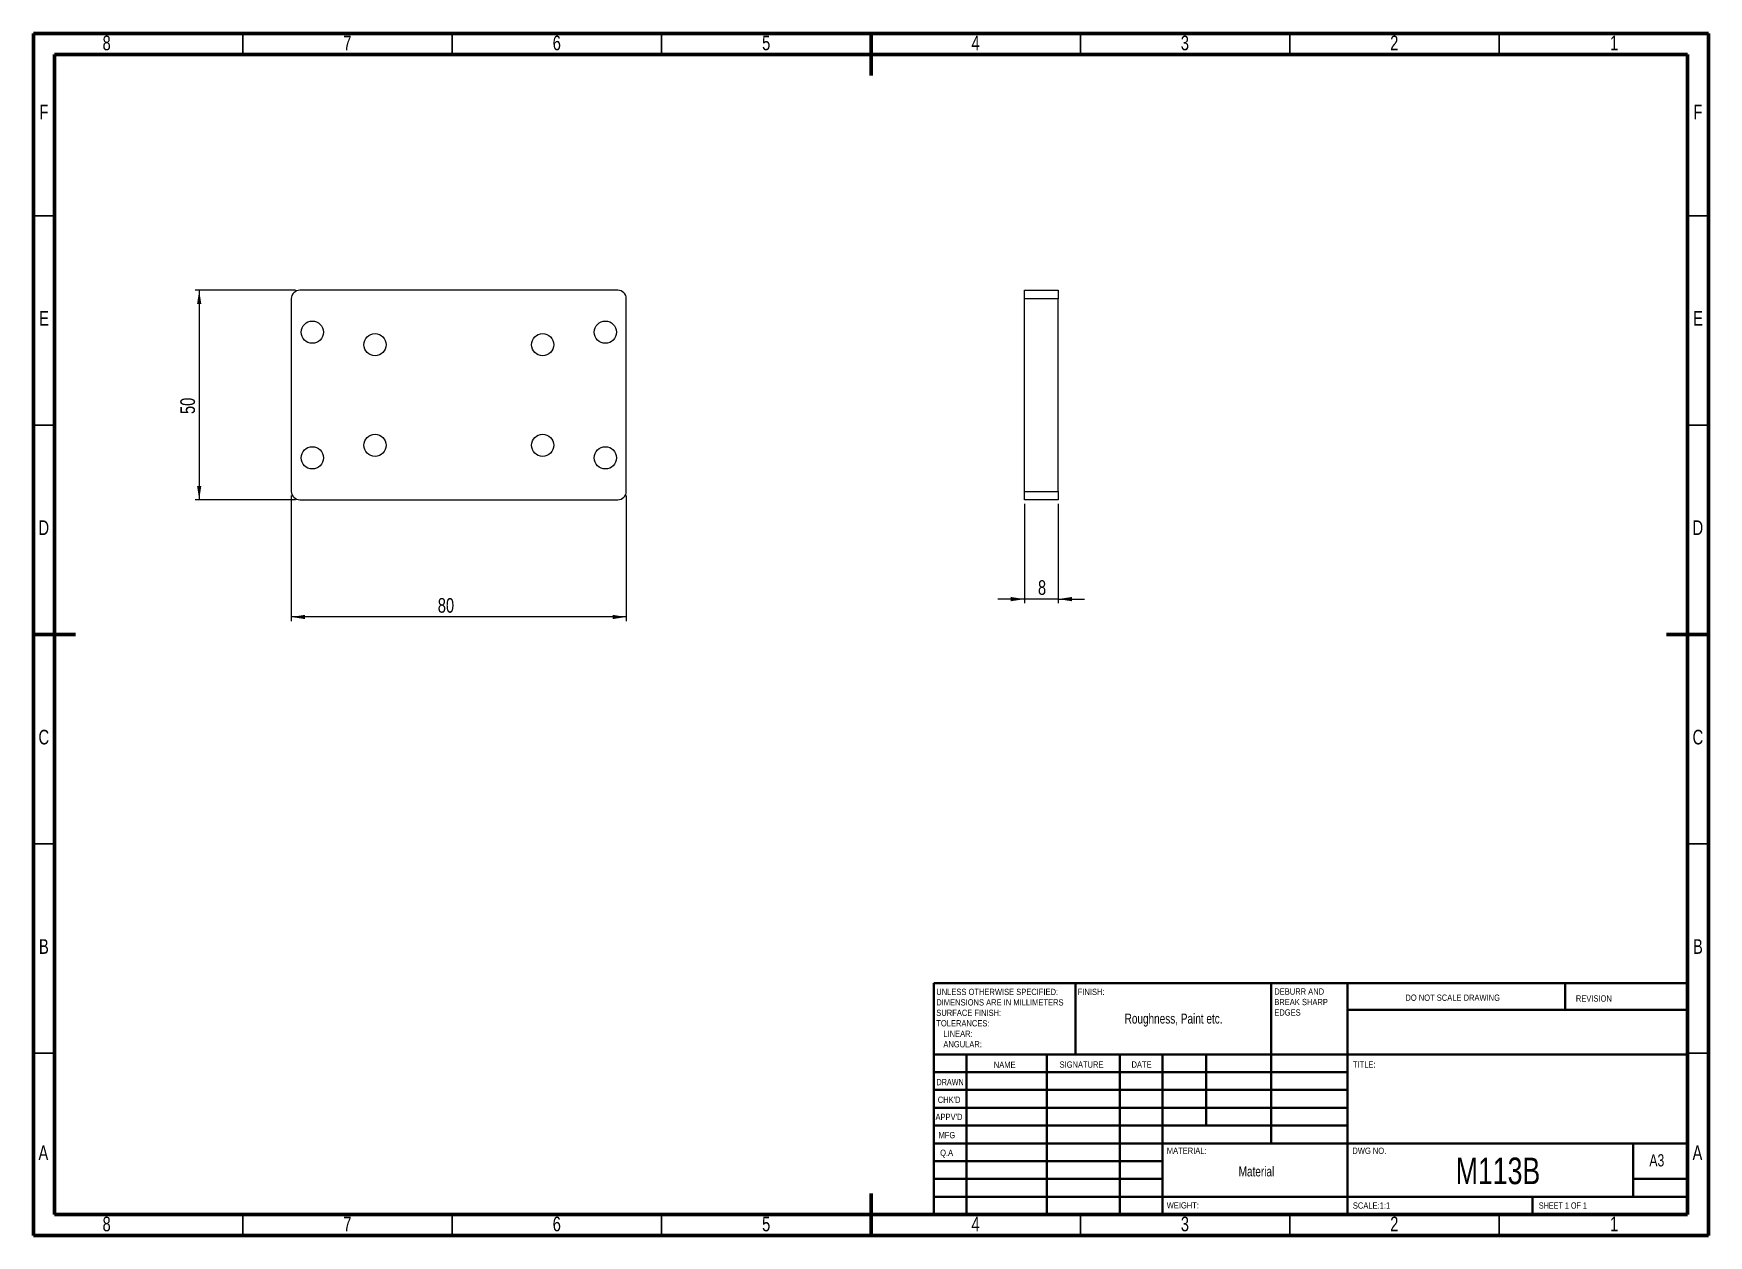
# Model space of a CAD drawing. Header units: millimetres. Extents: x 15 to 415, y 5 to 292.
import ezdxf

# ---------------------------------------------------------------- set-up
doc = ezdxf.new("R2010")
doc.units = ezdxf.units.MM
doc.styles.add('SLDTEXTSTYLE0', font='TXT', dxfattribs={"width": 0.75})
doc.styles.add('SLDTEXTSTYLE1', font='TXT', dxfattribs={"width": 0.686449})
doc.styles.add('SLDTEXTSTYLE2', font='TXT', dxfattribs={"width": 0.6875})
doc.dimstyles.new('SLDDIMSTYLE0', dxfattribs={"dimtxt": 3.5, "dimasz": 3.302, "dimexe": 0, "dimexo": 0.0625, "dimgap": 0.875, "dimtad": 1, "dimrnd": 1e-09, "dimzin": 12, "dimdsep": 46, "dimtxsty": 'SLDTEXTSTYLE0', "dimsah": 1, "dimcen": 0.09, "dimadec": 0, "dimazin": 3, "dimtfac": 1, "dimtofl": 0, "dimtmove": 0, "dimatfit": 3, "dimfxl": 0, "dimfrac": 2, "dimtolj": 1, "dimtzin": 12, "dimarcsym": 0})
doc.dimstyles.new('SLDDIMSTYLE1', dxfattribs={"dimtxt": 3.5, "dimasz": 3.302, "dimexe": 0, "dimexo": 0.0625, "dimgap": 0.875, "dimtad": 1, "dimrnd": 1e-09, "dimzin": 12, "dimdsep": 46, "dimtxsty": 'SLDTEXTSTYLE0', "dimsah": 1, "dimcen": 0.09, "dimadec": 0, "dimazin": 3, "dimtfac": 1, "dimtmove": 0, "dimatfit": 0, "dimfxl": 0, "dimfrac": 2, "dimtolj": 1, "dimtzin": 12, "dimarcsym": 0})

# ---------------------------------------------------------------- blocks, each defined once
blk = doc.blocks.new('SW_NOTE_0')
at = {"color": 0, "linetype": 'Continuous', "lineweight": 0, "char_height": 1.5, "attachment_point": 1, "style": 'SLDTEXTSTYLE0'}
for s, insert in [('UNLESS OTHERWISE SPECIFIED:', (0, 1.93)), ('SURFACE FINISH:', (0, -3.07)), ('DIMENSIONS ARE IN MILLIMETERS', (0, -0.57)), ('TOLERANCES:', (0, -5.57)), ('ANGULAR:', (1.69, -10.57)), ('LINEAR:', (1.69, -8.07))]:
    blk.add_mtext(s, dxfattribs=dict(at, insert=insert))
blk = doc.blocks.new('SW_NOTE_1')
at = {"color": 0, "linetype": 'Continuous', "lineweight": 0, "char_height": 1.5, "attachment_point": 1, "style": 'SLDTEXTSTYLE0'}
for s, insert in [('DEBURR AND', (0, 1.93)), ('BREAK SHARP', (0, -0.57)), ('EDGES', (0, -3.07))]:
    blk.add_mtext(s, dxfattribs=dict(at, insert=insert))
blk = doc.blocks.new('_D')
at = {"color": 7, "linetype": 'Continuous', "lineweight": 0}
for p, q in [((76.57, 181.68), (76.57, 151.68)), ((156.57, 181.68), (156.57, 151.68)), ((156.57, 152.68), (76.57, 152.68))]:
    blk.add_line(p, q, dxfattribs=at)
for points in [[(76.57, 152.68), (79.87, 152.18), (79.87, 153.19)], [(156.57, 152.68), (153.27, 153.19), (153.27, 152.18)]]:
    blk.add_solid(points, dxfattribs=at)
at = {"color": 7, "linetype": 'Continuous', "lineweight": 0, "insert": (111.54, 157.2), "char_height": 3.5, "attachment_point": 1, "style": 'SLDTEXTSTYLE0'}
blk.add_mtext('80', dxfattribs=at)
blk = doc.blocks.new('_D_1')
at = {"color": 7, "linetype": 'Continuous', "lineweight": 0}
for p, q in [((77.57, 230.68), (53.57, 230.68)), ((54.57, 230.68), (54.57, 180.68)), ((77.57, 180.68), (53.57, 180.68))]:
    blk.add_line(p, q, dxfattribs=at)
for points in [[(54.57, 230.68), (54.06, 227.38), (55.08, 227.38)], [(54.57, 180.68), (55.08, 183.99), (54.06, 183.99)]]:
    blk.add_solid(points, dxfattribs=at)
at = {"color": 7, "linetype": 'Continuous', "lineweight": 0, "insert": (50.06, 201.14), "char_height": 3.5, "attachment_point": 1, "rotation": 90, "style": 'SLDTEXTSTYLE0'}
blk.add_mtext('50', dxfattribs=at)
blk = doc.blocks.new('_D_2')
at = {"color": 7, "linetype": 'Continuous', "lineweight": 0}
for p, q in [((251.67, 179.68), (251.67, 155.95)), ((259.67, 179.68), (259.67, 155.95)), ((251.67, 156.95), (245.32, 156.95)), ((259.67, 156.95), (251.67, 156.95)), ((259.67, 156.95), (266.02, 156.95))]:
    blk.add_line(p, q, dxfattribs=at)
for points in [[(251.67, 156.95), (248.37, 157.46), (248.37, 156.44)], [(259.67, 156.95), (262.98, 156.44), (262.98, 157.46)]]:
    blk.add_solid(points, dxfattribs=at)
at = {"color": 7, "linetype": 'Continuous', "lineweight": 0, "insert": (254.87, 161.46), "char_height": 3.5, "attachment_point": 1, "style": 'SLDTEXTSTYLE0'}
blk.add_mtext('8', dxfattribs=at)

msp = doc.modelspace()

# ---------------------------------------------------------------- linework, layer by layer
at = {"color": 7, "linetype": 'Continuous', "lineweight": 60}
for p, q in [((15, 292), (415, 292)), ((15, 5), (15, 292)), ((215, 292), (215, 282)), ((415, 292), (415, 5)), ((20, 287), (410, 287)), ((20, 10), (20, 287)), ((410, 287), (410, 10)), ((15, 148.5), (25, 148.5)), ((415, 148.5), (405, 148.5)), ((410, 65.25), (410, 10)), ((215, 5), (215, 15)), ((410, 10), (20, 10)), ((410, 10), (222.8, 10)), ((415, 5), (15, 5))]:
    msp.add_line(p, q, dxfattribs=at)
at = {"color": 7, "linetype": 'Continuous', "lineweight": 30}
for p, q in [((65, 292), (65, 287)), ((115, 292), (115, 287)), ((165, 292), (165, 287)), ((265, 292), (265, 287)), ((315, 292), (315, 287)), ((365, 292), (365, 287)), ((15, 248.5), (20, 248.5)), ((415, 248.5), (410, 248.5)), ((15, 198.5), (20, 198.5)), ((415, 198.5), (410, 198.5)), ((15, 98.5), (20, 98.5)), ((415, 98.5), (410, 98.5)), ((15, 48.5), (20, 48.5)), ((415, 48.5), (410, 48.5)), ((65, 5), (65, 10)), ((115, 5), (115, 10)), ((165, 5), (165, 10)), ((265, 5), (265, 10)), ((315, 5), (315, 10)), ((365, 5), (365, 10))]:
    msp.add_line(p, q, dxfattribs=at)
at = {"color": 7, "linetype": 'Continuous', "lineweight": 15}
for p, q in [((76.571, 228.684), (76.571, 182.684)), ((154.571, 230.684), (78.571, 230.684)), ((156.571, 182.684), (156.571, 228.684)), ((251.674, 230.684), (259.674, 230.684)), ((251.674, 228.684), (251.674, 230.684)), ((259.674, 228.684), (251.674, 228.684)), ((251.674, 182.684), (251.674, 228.684)), ((259.674, 230.684), (259.674, 228.684)), ((259.674, 182.684), (259.674, 228.684)), ((78.571, 180.684), (154.571, 180.684)), ((251.674, 182.684), (259.674, 182.684)), ((251.674, 180.684), (251.674, 182.684)), ((259.674, 180.684), (251.674, 180.684)), ((259.674, 182.684), (259.674, 180.684))]:
    msp.add_line(p, q, dxfattribs=at)
at = {"color": 7, "linetype": 'Continuous', "lineweight": 40}
for p, q in [((230, 65.25), (410, 65.25)), ((230, 65.25), (230, 10)), ((263.8, 48.25), (263.8, 65.25)), ((310.6, 65.25), (310.6, 27)), ((328.8, 65.25), (328.8, 10)), ((380.8, 58.875), (380.8, 65.25)), ((410, 58.875), (328.8, 58.875)), ((410, 48.25), (230, 48.25)), ((237.8, 48.25), (237.8, 10)), ((256.991, 48.25), (256.991, 10)), ((274.399, 48.25), (274.399, 10)), ((284.6, 10), (284.6, 48.25)), ((295, 31.25), (295, 48.25)), ((328.8, 44), (230, 44)), ((328.8, 39.75), (230, 39.75)), ((328.8, 35.5), (230, 35.5)), ((328.8, 31.25), (230, 31.25)), ((284.6, 27), (230, 27)), ((284.6, 27), (410, 27)), ((397, 14.25), (397, 27)), ((284.6, 22.75), (230, 22.75)), ((284.6, 18.5), (230, 18.5)), ((410, 18.5), (397, 18.5)), ((230, 14.25), (410, 14.25)), ((373, 10), (373, 14.25))]:
    msp.add_line(p, q, dxfattribs=at)
at = {"color": 7, "linetype": 'Continuous', "lineweight": 15}
for centre in [(81.571, 220.684), (96.571, 217.684), (136.571, 217.684), (151.571, 220.684), (96.571, 193.684), (136.571, 193.684), (81.571, 190.684), (151.571, 190.684)]:
    msp.add_circle(centre, 2.65, dxfattribs=at)
for centre, start, end in [((78.571, 228.684), 90, 180), ((154.571, 228.684), 0, 90), ((78.571, 182.684), 180, 270), ((154.571, 182.684), 270, 0)]:
    msp.add_arc(centre, 2, start, end, dxfattribs=at)

# ---------------------------------------------------------------- block references
at = {"color": 7, "linetype": 'Continuous', "lineweight": 0}
for name, p in [('SW_NOTE_1', (311.309, 62.069)), ('SW_NOTE_0', (230.594, 61.987))]:
    msp.add_blockref(name, p, dxfattribs=at)

# ---------------------------------------------------------------- texts
for s, insert, char_height, attachment_point, style in [('8', (32.465, 291.5), 3.5, 2, 'SLDTEXTSTYLE0'), ('7', (89.965, 291.5), 3.5, 2, 'SLDTEXTSTYLE0'), ('6', (139.965, 291.5), 3.5, 2, 'SLDTEXTSTYLE0'), ('5', (189.965, 291.5), 3.5, 2, 'SLDTEXTSTYLE0'), ('4', (239.965, 291.5), 3.5, 2, 'SLDTEXTSTYLE0'), ('3', (289.965, 291.5), 3.5, 2, 'SLDTEXTSTYLE0'), ('2', (339.965, 291.5), 3.5, 2, 'SLDTEXTSTYLE0'), ('1', (392.465, 291.5), 3.5, 2, 'SLDTEXTSTYLE0'), ('F', (17.464, 275), 3.5, 2, 'SLDTEXTSTYLE0'), ('F', (412.464, 275), 3.5, 2, 'SLDTEXTSTYLE0'), ('E', (17.506, 225.75), 3.5, 2, 'SLDTEXTSTYLE0'), ('E', (412.506, 225.75), 3.5, 2, 'SLDTEXTSTYLE0'), ('D', (17.46, 175.75), 3.5, 2, 'SLDTEXTSTYLE0'), ('D', (412.46, 175.75), 3.5, 2, 'SLDTEXTSTYLE0'), ('C', (17.464, 125.75), 3.5, 2, 'SLDTEXTSTYLE0'), ('C', (412.464, 125.75), 3.5, 2, 'SLDTEXTSTYLE0'), ('B', (17.473, 75.75), 3.5, 2, 'SLDTEXTSTYLE0'), ('B', (412.473, 75.75), 3.5, 2, 'SLDTEXTSTYLE0'), ('FINISH:', (264.371, 63.919), 1.5, 1, 'SLDTEXTSTYLE0'), ('DO NOT SCALE DRAWING', (342.615, 62.533), 1.5, 1, 'SLDTEXTSTYLE0'), ('REVISION', (383.328, 62.335), 1.5, 1, 'SLDTEXTSTYLE0'), ('Roughness, Paint etc.', (287.26, 57.981), 2.38125, 2, 'SLDTEXTSTYLE0'), ('NAME', (244.322, 46.501), 1.5, 1, 'SLDTEXTSTYLE0'), ('SIGNATURE', (260.034, 46.562), 1.5, 1, 'SLDTEXTSTYLE0'), ('DATE', (277.215, 46.576), 1.5, 1, 'SLDTEXTSTYLE0'), ('TITLE:', (330.09, 46.576), 1.5, 1, 'SLDTEXTSTYLE0'), ('DRAWN', (230.643, 42.385), 1.5, 1, 'SLDTEXTSTYLE1'), ("CHK'D", (230.939, 38.162), 1.5, 1, 'SLDTEXTSTYLE0'), ("APPV'D", (230.402, 34.066), 1.5, 1, 'SLDTEXTSTYLE0'), ('MFG', (231.124, 29.716), 1.5, 1, 'SLDTEXTSTYLE0'), ('A', (17.36, 26.5), 3.5, 2, 'SLDTEXTSTYLE0'), ('Q.A', (231.509, 25.505), 1.5, 1, 'SLDTEXTSTYLE0'), ('MATERIAL:', (285.646, 25.986), 1.5, 1, 'SLDTEXTSTYLE0'), ('DWG NO.', (329.953, 25.986), 1.5, 1, 'SLDTEXTSTYLE0'), ('A3', (400.871, 24.406), 2.9104, 1, 'SLDTEXTSTYLE0'), ('A', (412.36, 26.5), 3.5, 2, 'SLDTEXTSTYLE0'), ('Material', (307.047, 21.486), 2.3813, 2, 'SLDTEXTSTYLE0'), ('M113B', (364.727, 23.607), 6.35, 2, 'SLDTEXTSTYLE0'), ('WEIGHT:', (285.618, 12.949), 1.4986, 1, 'SLDTEXTSTYLE0'), ('SCALE:1:1', (330.074, 12.9), 1.5, 1, 'SLDTEXTSTYLE0'), ('SHEET 1 OF 1', (374.478, 12.9), 1.5, 1, 'SLDTEXTSTYLE2'), ('8', (32.465, 9.5), 3.5, 2, 'SLDTEXTSTYLE0'), ('7', (89.965, 9.5), 3.5, 2, 'SLDTEXTSTYLE0'), ('6', (139.965, 9.5), 3.5, 2, 'SLDTEXTSTYLE0'), ('5', (189.965, 9.5), 3.5, 2, 'SLDTEXTSTYLE0'), ('4', (239.965, 9.5), 3.5, 2, 'SLDTEXTSTYLE0'), ('3', (289.965, 9.5), 3.5, 2, 'SLDTEXTSTYLE0'), ('2', (339.965, 9.5), 3.5, 2, 'SLDTEXTSTYLE0'), ('1', (392.465, 9.5), 3.5, 2, 'SLDTEXTSTYLE0')]:
    msp.add_mtext(s, dxfattribs=dict(at, insert=insert, char_height=char_height, attachment_point=attachment_point, style=style))

# ---------------------------------------------------------------- dimensions: what is measured, and where the dimension line sits
dim = msp.add_linear_dim(base=(54.571, 180.684), p1=(78.571, 230.684), p2=(78.571, 180.684), angle=90, dimstyle='SLDDIMSTYLE0', dxfattribs=at)
dim.commit()
dim.dimension.update_dxf_attribs({"geometry": '_D_1', "text_midpoint": (54.571, 203.725), "dimtype": 160})
for base, p1, p2, dimstyle, picture, middle in [((76.571, 152.684), (156.571, 182.684), (76.571, 182.684), 'SLDDIMSTYLE0', '_D', (114.122, 152.684)), ((251.674, 156.949), (259.674, 180.684), (251.674, 180.684), 'SLDDIMSTYLE1', '_D_2', (256.163, 156.949))]:
    dim = msp.add_linear_dim(base=base, p1=p1, p2=p2, dimstyle=dimstyle, dxfattribs=at)
    dim.commit()
    dim.dimension.update_dxf_attribs({"geometry": picture, "text_midpoint": middle, "dimtype": 160})

doc.saveas('drawing.dxf')
